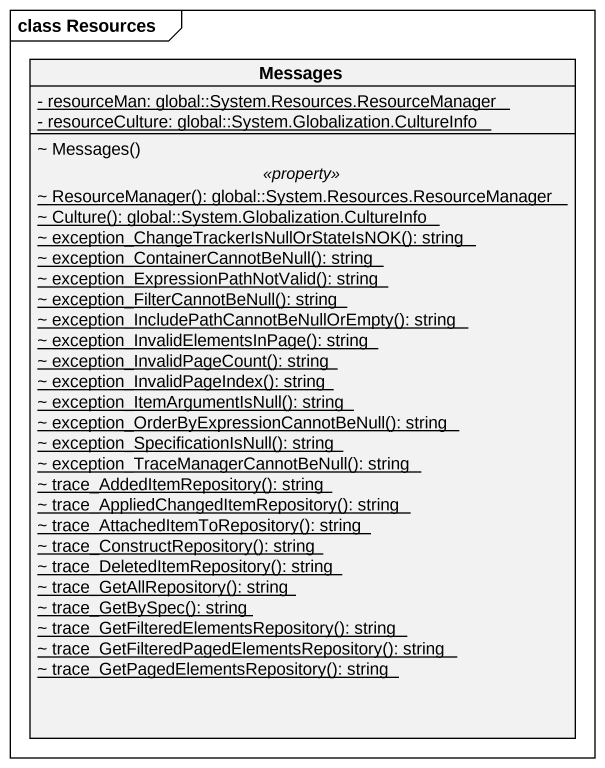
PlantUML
@startuml
mainframe class Resources
hide circle
hide empty members
skinparam classAttributeIconSize 0
class Messages {
  {static} - resourceMan: global::System.Resources.ResourceManager
  {static} - resourceCulture: global::System.Globalization.CultureInfo
  --
  ~ Messages()
  .. <<property>> ..
  {static} ~ ResourceManager(): global::System.Resources.ResourceManager
  {static} ~ Culture(): global::System.Globalization.CultureInfo
  {static} ~ exception_ChangeTrackerIsNullOrStateIsNOK(): string
  {static} ~ exception_ContainerCannotBeNull(): string
  {static} ~ exception_ExpressionPathNotValid(): string
  {static} ~ exception_FilterCannotBeNull(): string
  {static} ~ exception_IncludePathCannotBeNullOrEmpty(): string
  {static} ~ exception_InvalidElementsInPage(): string
  {static} ~ exception_InvalidPageCount(): string
  {static} ~ exception_InvalidPageIndex(): string
  {static} ~ exception_ItemArgumentIsNull(): string
  {static} ~ exception_OrderByExpressionCannotBeNull(): string
  {static} ~ exception_SpecificationIsNull(): string
  {static} ~ exception_TraceManagerCannotBeNull(): string
  {static} ~ trace_AddedItemRepository(): string
  {static} ~ trace_AppliedChangedItemRepository(): string
  {static} ~ trace_AttachedItemToRepository(): string
  {static} ~ trace_ConstructRepository(): string
  {static} ~ trace_DeletedItemRepository(): string
  {static} ~ trace_GetAllRepository(): string
  {static} ~ trace_GetBySpec(): string
  {static} ~ trace_GetFilteredElementsRepository(): string
  {static} ~ trace_GetFilteredPagedElementsRepository(): string
  {static} ~ trace_GetPagedElementsRepository(): string
}
@enduml
